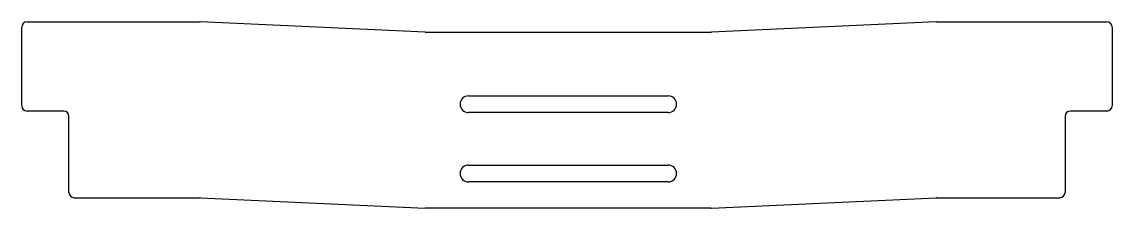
# Model space of a CAD drawing. Header units: metres. Extents: x 2843 to 3259, y -389 to -318.
import ezdxf

# ---------------------------------------------------------------- set-up
doc = ezdxf.new("R2010")
doc.units = ezdxf.units.M

msp = doc.modelspace()

# ---------------------------------------------------------------- linework, layer by layer
at = {"color": 250, "linetype": 'Continuous'}
for p, q in [((2842.57, -349.94), (2842.57, -319.94)), ((2844.57, -317.94), (2910.43, -317.94)), ((2910.71, -317.94), (2910.43, -317.94)), ((2996.43, -321.93), (2910.71, -317.94)), ((3191.43, -317.94), (3105.71, -321.93)), ((3191.71, -317.94), (3191.43, -317.94)), ((3191.71, -317.94), (3256.57, -317.94)), ((3258.57, -319.94), (3258.57, -349.94)), ((2996.43, -321.93), (2996.71, -321.94)), ((3105.43, -321.94), (2996.71, -321.94)), ((3105.71, -321.93), (3105.43, -321.94)), ((3012.97, -346.14), (3089.17, -346.14)), ((2858.57, -351.94), (2844.57, -351.94)), ((3089.17, -352.54), (3012.97, -352.54)), ((3256.57, -351.94), (3242.57, -351.94)), ((2860.57, -382.94), (2860.57, -353.94)), ((3240.57, -353.94), (3240.57, -382.94)), ((3012.97, -372.54), (3089.17, -372.54)), ((3089.17, -378.94), (3012.97, -378.94)), ((2862.57, -384.94), (2910.43, -384.94)), ((2910.71, -384.94), (2910.43, -384.94)), ((2910.71, -384.94), (2996.43, -388.93)), ((3105.71, -388.93), (3191.43, -384.94)), ((3191.71, -384.94), (3191.43, -384.94)), ((3191.71, -384.94), (3238.57, -384.94)), ((2996.71, -388.94), (2996.43, -388.93)), ((3105.43, -388.94), (2996.71, -388.94)), ((3105.43, -388.94), (3105.71, -388.93))]:
    msp.add_line(p, q, dxfattribs=at)
for centre, radius, start, end in [((2844.57, -319.94), 2, 90, 180), ((3256.57, -319.94), 2, 0, 90), ((3012.97, -349.34), 3.2, 90, 270), ((3089.17, -349.34), 3.2, 270, 90), ((2844.57, -349.94), 2, 180, 270), ((2858.57, -353.94), 2, 0, 90), ((3242.57, -353.94), 2, 90, 180), ((3256.57, -349.94), 2, 270, 0), ((3012.97, -375.74), 3.2, 90, 270), ((3089.17, -375.74), 3.2, 270, 90), ((2862.57, -382.94), 2, 180, 270), ((3238.57, -382.94), 2, 270, 0)]:
    msp.add_arc(centre, radius, start, end, dxfattribs=at)

doc.saveas('drawing.dxf')
